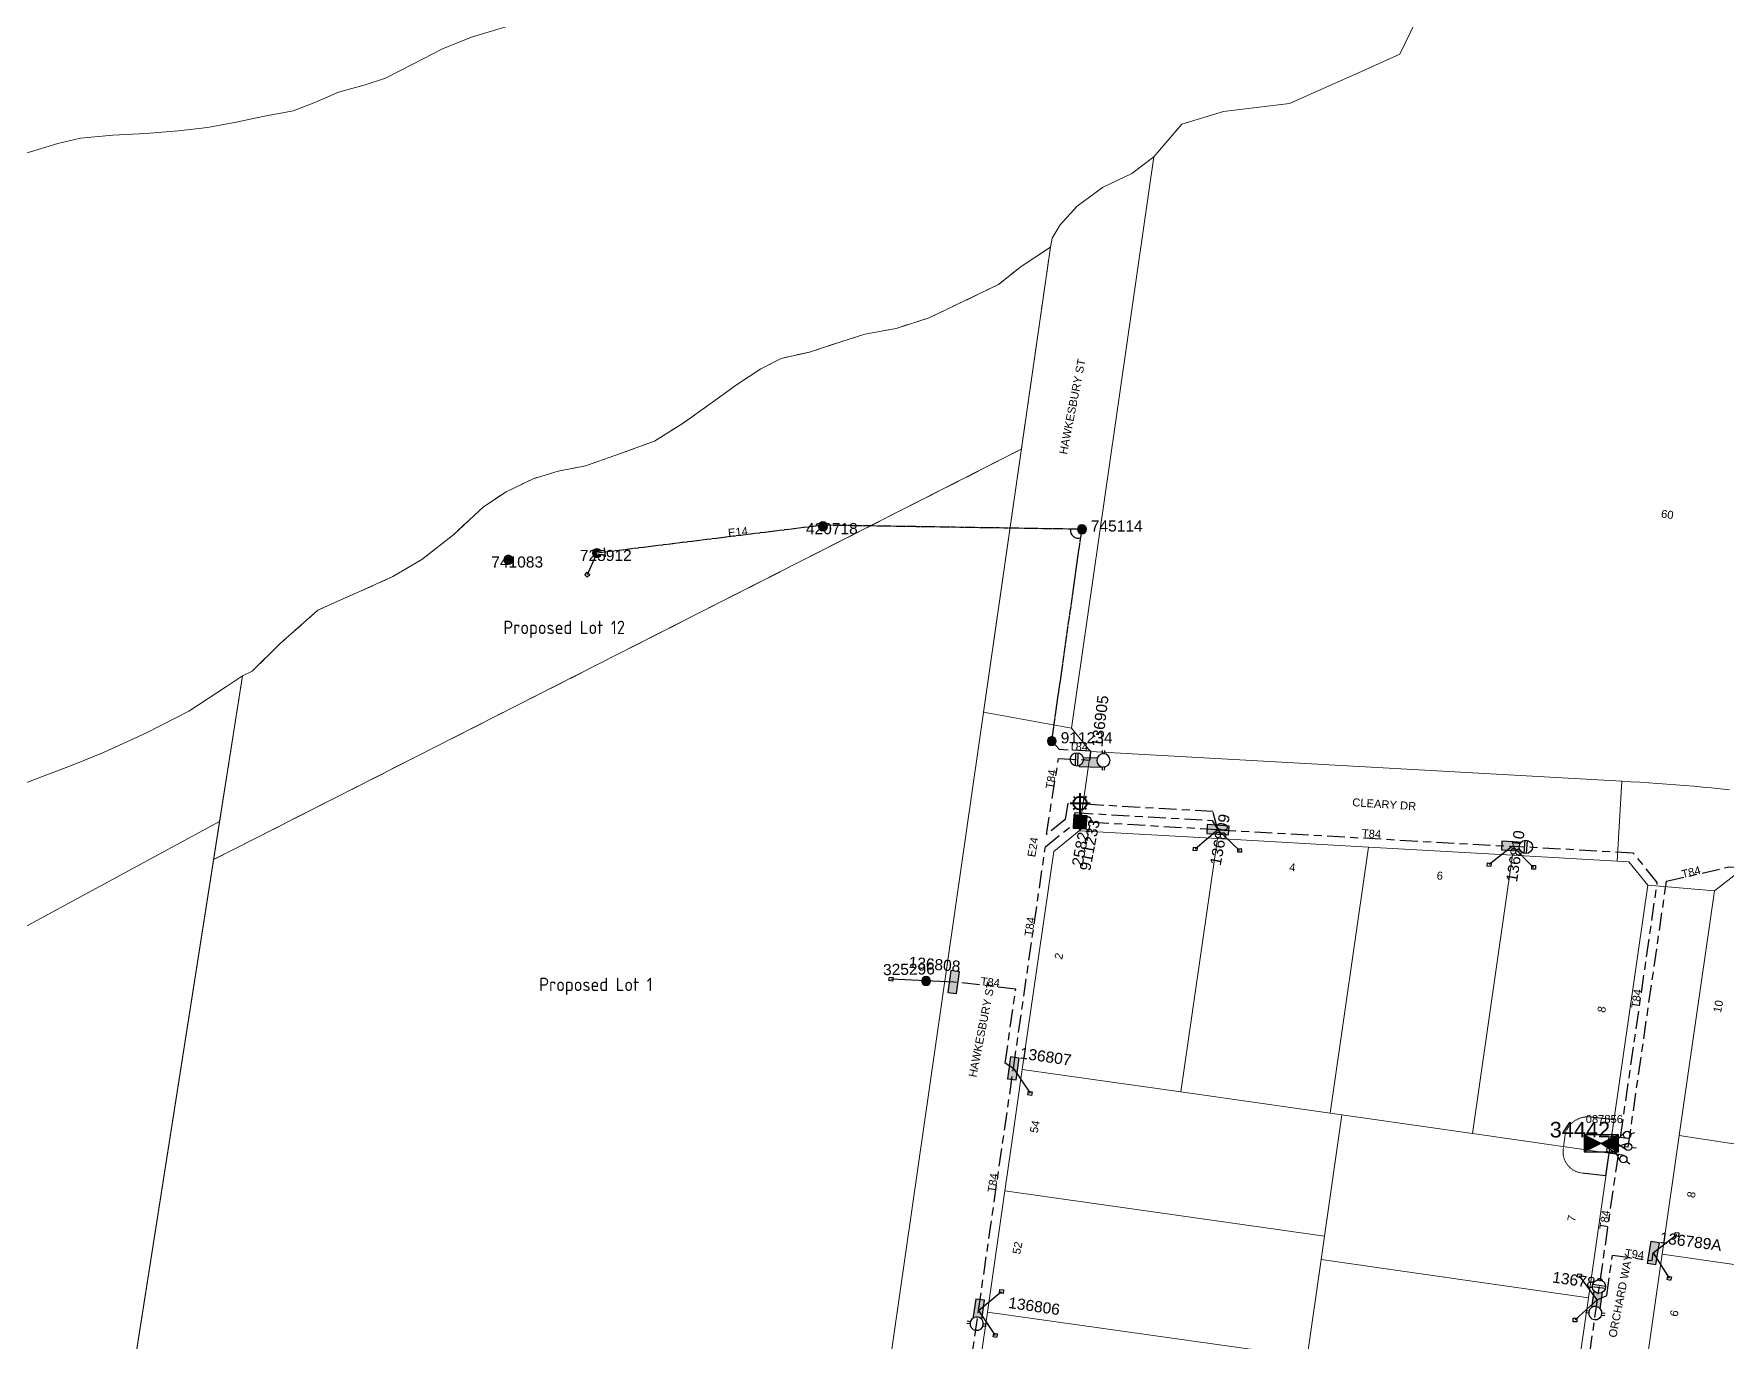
# Model space of a CAD drawing. Header units: metres. Extents: x 300152 to 302458, y 6282738 to 6284604.
# Drawn here: x 301453.7 to 301834.6, y 6283649.5 to 6283943.8 of the extents above; entities that cross this region are included whole.
import ezdxf
from ezdxf.enums import TextEntityAlignment as Align

# ---------------------------------------------------------------- set-up
doc = ezdxf.new("R2010")
doc.units = ezdxf.units.M
for name, pattern in [('Cable Exist OH', [1, 1, 0]), ('Cable Exist UG', [8.2, 4, -1.2, 1.8, -1.2]), ('Dash', [5, 3, -2]), ('HIDDEN', [0.375, 0.25, -0.125]), ('HIDDEN2', [0.1875, 0.125, -0.0625])]:
    doc.linetypes.add(name, pattern=pattern)
doc.layers.get('0').update_dxf_attribs({"color": 6})
for name, color, linetype, lineweight in [('Cadastre Developer_SP_EXT', 9, 'Continuous', 5), ('Cadastre Developer_SP_NEW', 2, 'Continuous', 5), ('Cadastre Land Parcels_SP_EXT', 9, 'Continuous', 5), ('Cadastre Other Property_SP_EXT', 9, 'HIDDEN', 5), ('Cadastre Roads_SP_EXT', 9, 'Continuous', 5)]:
    doc.layers.add(name, color=color, linetype=linetype, lineweight=lineweight)
for name, color, linetype in [('Equip_LV_EXT', 7, 'Continuous'), ('Equip_SP_SL_EXT', 7, 'Continuous'), ('Mains_LV_EXT', 7, 'Continuous'), ('Mains_LV_SL_EXT', 7, 'Continuous'), ('Services_SP_EXT', 7, 'Continuous'), ('Sub_SP_EXT', 7, 'Continuous'), ('SupportsOH_SP_TR_HV_LV_SL_EXT', 7, 'Continuous'), ('SupportsUG_SP_LV_EXT', 7, 'Continuous'), ('SupportsUG_SP_LV_SL_EXT', 7, 'Continuous')]:
    doc.layers.add(name, color=color, linetype=linetype)
doc.styles.add('COLUMN_LABEL', font='arial.ttf')
doc.styles.add('iecARIAL', font='arial.ttf', dxfattribs={"height": 2})
doc.styles.add('LotNum', font='isocp.shx', dxfattribs={"height": 1.8})
doc.styles.add('POLE_LABEL', font='arial.ttf')
doc.styles.get("Standard").update_dxf_attribs({"font": 'arial.ttf'})

# ---------------------------------------------------------------- blocks, each defined once
blk = doc.blocks.new('SUB_PADMOUNT_EXT')
for points in [[(0, 0), (-3.84, 1.92), (-3.84, -1.92)], [(0, 0), (3.84, 1.92), (3.84, -1.92)]]:
    blk.add_hatch(color=256).paths.add_polyline_path(points)
for p, q in [((3.84, 1.92), (-3.84, -1.92)), ((-3.84, 1.92), (3.84, -1.92))]:
    blk.add_line(p, q)
blk.add_lwpolyline([(-3.84, -1.92), (3.84, -1.92), (3.84, 1.92), (-3.84, 1.92)], close=True)
for tag, height, flags, p in [('STREET_CODE', 0.2, 9, (1.5, 0)), ('ASSET_NUM', 2.5, 8, (2, 2)), ('CONSTRUCTED_VOLTAGE', 0.2, 9, (1.5, -0.2)), ('OPERATING_VOLTAGE', 0.2, 9, (1.5, -0.6)), ('ORIENTATION', 0.2, 9, (1.5, -0.8)), ('OWNED_BY', 0.2, 9, (1.5, -1)), ('OPERATED_BY', 0.2, 9, (1.5, -1.2)), ('SECONDARY_VOLTAGE', 0.2, 9, (1.5, -1.6)), ('STATE', 0.2, 9, (1.5, -1.8)), ('SUBSTATION_TYPE', 0.2, 9, (1.5, -2.2)), ('STREETNAME', 0.2, 9, (1.5, -3)), ('SUBURB', 0.2, 9, (1.5, -3.2)), ('Z', 0.2, 1, (1.5, -3.6)), ('NO_PHASES', 0.2, 9, (1.5, -0.4)), ('MAINTAINED_BY', 0.2, 9, (1.5, -1.4)), ('PARENT', 0.2, 9, (1.5, -2)), ('USAGE', 0.2, 9, (1.5, -2.4)), ('LEGEND', 0.2, 9, (1.5, -2.6)), ('LOCATION', 0.2, 9, (1.5, -2.8)), ('NOTES', 0.2, 9, (1.5, -3.4))]:
    blk.add_attdef(tag, text='', height=height, dxfattribs=dict(flags=flags)).set_placement(p, align=Align.MIDDLE_LEFT)
blk = doc.blocks.new('COLUMN_EXT')
blk.add_hatch(color=256).paths.add_polyline_path([(-1.49, 1.48), (-1.49, -1.49), (1.48, -1.49), (1.48, 1.48)])
blk.add_lwpolyline([(-1.49, -1.49), (1.48, -1.49), (1.48, 1.48), (-1.49, 1.48)], close=True)
for tag, height, style, flags, p in [('STRUCTURE_PLANT_NUMBER', 0.2, 'POLE_LABEL', 9, (1.81, 0.03)), ('ASSET_NUM', 2.5, 'COLUMN_LABEL', 8, (2, 2)), ('STREET_CODE', 0.2, 'COLUMN_LABEL', 9, (1.81, -0.2))]:
    blk.add_attdef(tag, text='', height=height, dxfattribs=dict(style=style, flags=flags)).set_placement(p, align=Align.MIDDLE_LEFT)
at = {"flags": 1}
blk.add_attdef('Z', (1.81, -2.35), '', height=0.2, dxfattribs=at)
at = {"flags": 9}
for tag, p in [('COLUMN_TYPE', (1.81, -0.4)), ('OWNED_BY', (1.81, -0.6)), ('STATE', (1.81, -0.8)), ('USAGE', (1.81, -1)), ('STREETNAME', (1.81, -1.6)), ('SUBURB', (1.81, -1.8)), ('LEGEND', (1.81, -1.2)), ('LOCATION', (1.81, -1.4)), ('NOTES', (1.81, -2))]:
    blk.add_attdef(tag, text='', height=0.2, dxfattribs=at).set_placement(p, align=Align.MIDDLE_LEFT)
blk = doc.blocks.new('PILLAR_EXT')
blk.add_hatch(color=256).paths.add_polyline_path([(-2.475, 0.99), (-2.475, -0.99), (2.475, -0.99), (2.475, 0.99)])
blk.add_lwpolyline([(-2.475, -0.99), (2.475, -0.99), (2.475, 0.99), (-2.475, 0.99)], close=True)
at = {"style": 'iecARIAL', "flags": 8}
blk.add_attdef('ASSET_NUM', (1.5, 3.5), '', height=2.5, dxfattribs=at)
for tag, p, flags in [('OWNED_BY', (0, -0.2), 9), ('STATE', (0, -0.4), 9), ('SUPPORT_TYPE', (0, -0.6), 9), ('STREETNAME', (0, -1.8), 9), ('SUBURB', (0, -2), 1), ('USAGE', (0, -0.8), 9), ('LEGEND', (0, -1), 9), ('LOCATION', (0, -1.2), 9), ('NOTES', (0, -1.4), 9), ('PARENT', (0, -1.6), 9)]:
    blk.add_attdef(tag, p, '', height=0.2, dxfattribs=dict(flags=flags))
blk = doc.blocks.new('SL_LANTERN_EXT')
at = {"lineweight": 40}
for p, q in [((-2.25, 4.22), (2.25, 4.22)), ((-1.46, 5.68), (-1.06, 5.28)), ((0, 1.97), (0, 6.47)), ((1.46, 5.68), (1.06, 5.28)), ((-1.46, 2.76), (-1.06, 3.16)), ((0, 0), (0, 2.72)), ((1.46, 2.76), (1.06, 3.16))]:
    blk.add_line(p, q, dxfattribs=at)
blk.add_circle((0, 4.22), 1.5, dxfattribs=at)
at = {"style": 'iecARIAL', "flags": 8}
blk.add_attdef('ASSET_NUM', (1.5, 1.5), '', height=2.5, dxfattribs=at)
for tag, p, height, flags in [('OPERATING_VOLTAGE', (0.98, -1.65), 0.2, 9), ('ORIENTATION', (0.98, -1.85), 0.2, 9), ('OWNED_BY', (0.98, -2.05), 0.2, 9), ('STATE', (0.98, -2.25), 0.2, 9), ('CONSTRUCTED_VOLTAGE', (0.98, -0.65), 0.2, 9), ('CONTROL_TYPE', (0.98, -0.85), 0.2, 9), ('LANTERN_PURPOSE', (0.98, -1.05), 0.2, 9), ('LANTERN_TYPE', (0.98, -1.25), 0.2, 9), ('NO_PHASES', (0.98, -1.45), 0.2, 9), ('USAGE', (0.98, -2.45), 0.2, 9), ('CEXIST', (0.98, -2.65), 0.2, 9), ('CNEW', (0.98, -2.85), 0.2, 9), ('CNUMBER', (0.98, -3.05), 0.2, 9), ('CREMOVE', (0.98, -3.25), 0.2, 9), ('CREPLACE', (0.98, -3.45), 0.2, 9), ('LKINGHEIGHT', (0.98, -3.65), 0.2, 9), ('LBRACKET', (0.98, -3.85), 0.2, 9), ('LNUMBER', (2.18, -3.25), 2.5, 8), ('LBRACKETVOCAB', (0.98, -4.05), 0.2, 9), ('LCATEGORY', (0.98, -4.25), 0.2, 9), ('LCHARGE1', (0.98, -4.45), 0.2, 9), ('LCHARGE1PERCENT', (0.98, -4.65), 0.2, 9), ('LCHARGE2', (0.98, -4.85), 0.2, 9), ('LCHARGE2PERCENT', (0.98, -5.05), 0.2, 9), ('LCHARGE3', (0.98, -5.25), 0.2, 9), ('LCHARGE3PERCENT', (0.98, -5.45), 0.2, 9), ('LEXIST', (0.98, -5.65), 0.2, 9), ('LLAMP', (0.98, -5.85), 0.2, 9), ('LLAMPVOCAB', (0.98, -6.05), 0.2, 9), ('LMAST', (0.98, -6.25), 0.2, 9), ('LMASTVOCAB', (0.98, -6.45), 0.2, 9), ('LNEW', (0.98, -6.65), 0.2, 9), ('LANTNUMBER', (0.98, -6.85), 0.2, 9), ('LOUTREACH', (0.98, -7.25), 0.2, 9), ('LOUTREACHVOCAB', (0.98, -7.45), 0.2, 9), ('LRATECODE', (0.98, -7.65), 0.2, 9), ('STREETNAME', (0.98, -9.25), 0.2, 9), ('SUBURB', (0.98, -9.45), 0.2, 1), ('LREMOVE', (0.98, -7.85), 0.2, 9), ('LREPLACE', (0.98, -8.05), 0.2, 9), ('LTYPE', (0.98, -8.25), 0.2, 9), ('LTYPEVOCAB', (0.98, -8.45), 0.2, 9), ('LEGEND', (0.98, -8.65), 0.2, 9), ('LOCATION', (0.98, -8.85), 0.2, 9), ('NOTES', (0.98, -9.05), 0.2, 9)]:
    blk.add_attdef(tag, p, '', height=height, dxfattribs=dict(flags=flags))
blk = doc.blocks.new('CCP_EXT')
blk.add_wipeout([(0, 0.57), (0.57, 0), (0, -0.57), (-0.57, 0)])
blk.add_lwpolyline([(-0.57, 0), (0, 0.57), (0.57, 0), (0, -0.57), (-0.57, 0)])
at = {"flags": 1}
blk.add_attdef('Z', (0, 0), '', height=0.2, dxfattribs=at)
at = {"flags": 9}
for tag, p in [('CCP_TYPE', (0, 0)), ('CONSTRUCTED_VOLTAGE', (0, -0.2)), ('OPERATING_VOLTAGE', (0, -0.6)), ('ORIENTATION', (0, -0.8)), ('OWNED_BY', (0, -1)), ('STATE', (0, -1.8)), ('NO_PHASES', (0, -0.4)), ('USAGE', (0, -1.2)), ('LEGEND', (0, -1.4)), ('LIFE_SUPPORT', (0, -1.6)), ('NOTES', (0, -2))]:
    blk.add_attdef(tag, text='', height=0.2, dxfattribs=at).set_placement(p, align=Align.MIDDLE_LEFT)
blk = doc.blocks.new('POLE_EXT')
blk.add_hatch(color=256).paths.add_polyline_path([(-1, 0, 1), (1, 0, 1)])
blk.add_lwpolyline([(-1, 0, 1), (1, 0, 1)], format="xyb", close=True)
for tag, height, flags, p in [('pNumber', 2.5, 8, (-17.84, 2.07)), ('OWNED_BY', 0.2, 9, (1.35, -0.4)), ('SPECIAL_USE', 0.2, 9, (1.35, -0.8)), ('STATE', 0.2, 9, (1.35, -1)), ('cLV', 0.2, 9, (1.35, -1.4)), ('hDepth', 0.2, 9, (1.35, -1.6)), ('hDia', 0.2, 9, (1.35, -1.8)), ('cHV', 0.2, 9, (1.35, -2)), ('cLinedev', 0.2, 9, (1.35, -3.4)), ('pExisting', 0.2, 9, (1.35, -3.8)), ('PARENT', 0.2, 9, (1.35, -0.6)), ('USAGE', 0.2, 9, (1.35, -1.2)), ('LBRACKET', 0.2, 9, (1.35, -2.2)), ('LExisting', 0.2, 9, (1.35, -2.4)), ('LANTNUMBER', 0.2, 9, (1.35, -2.6)), ('LOther', 0.2, 9, (1.35, -2.8)), ('LRemove', 0.2, 9, (1.35, -3)), ('LEGEND', 0.2, 9, (1.35, -3.2)), ('LOCATION', 0.2, 9, (1.35, -3.6)), ('pFooting', 0.2, 9, (1.35, -4.4)), ('pNew', 0.2, 9, (1.35, -4.6)), ('pRelocate', 0.2, 9, (1.35, -5)), ('pRemove', 0.2, 9, (1.35, -5.2)), ('pReplace', 0.2, 9, (1.35, -5.4)), ('pStay', 0.2, 9, (1.35, -5.6)), ('pType', 0.2, 9, (1.35, -5.8)), ('cspan', 0.2, 9, (1.35, -6)), ('STREETNAME', 0.2, 9, (1.35, -6.2)), ('SUBURB', 0.2, 9, (1.35, -6.4)), ('OPERATED_BY', 0.2, 9, (1.36, -7.01)), ('PFNUMBER', 0.2, 9, (1.35, -4)), ('NEWPFNUMBER', 0.2, 9, (1.35, -4.2)), ('NOTES', 0.2, 9, (1.35, -6.6)), ('MAINTAINED_BY', 0.2, 9, (1.36, -6.81))]:
    blk.add_attdef(tag, text='', height=height, dxfattribs=dict(flags=flags)).set_placement(p, align=Align.MIDDLE_LEFT)
at = {"style": 'POLE_LABEL'}
for tag, height, flags, p in [('STRUCTURE_PLANT_NUMBER', 0.2, 9, (1.35, 0.03)), ('ASSET_NUM', 2.5, 8, (2, 2)), ('STREET_CODE', 0.2, 9, (1.35, -0.2))]:
    blk.add_attdef(tag, text='', height=height, dxfattribs=dict(at, flags=flags)).set_placement(p, align=Align.MIDDLE_LEFT)
at = {"flags": 1}
blk.add_attdef('Z', (1.35, -7.33), '', height=0.2, dxfattribs=at)
blk = doc.blocks.new('LV_UG_DFUSE_CLOSED_EXT')
for points in [[(1, 0), (0, 0)], [(5.04, 0.73), (2.16, -0.72)], [(5.05, -0.71), (2.16, 0.72)], [(6.2, 0.01), (7.2, 0.01)]]:
    blk.add_lwpolyline(points)
for centre in [(1.8, 0), (5.4, 0.01)]:
    blk.add_circle(centre, 0.8)
at = {"flags": 9}
for tag, p in [('ACTUAL_STATUS', (0, 0)), ('CONSTRUCTED_VOLTAGE', (0, -0.2)), ('OPERATING_VOLTAGE', (0, -0.6)), ('ORIENTATION', (0, -0.8)), ('STATE', (0, -1)), ('SWITCH_TYPE', (0, -1.2)), ('NO_PHASES', (0, -0.4)), ('USAGE', (0, -1.4)), ('NOTES', (0, -1.6))]:
    blk.add_attdef(tag, text='', height=0.2, dxfattribs=at).set_placement(p, align=Align.MIDDLE_LEFT)
at = {"flags": 1}
blk.add_attdef('Z', (0, 0), '', height=0.2, dxfattribs=at)
blk = doc.blocks.new('LV_UG_LINKS_OPEN_EXT')
for p, q in [((-0.25, 1.47), (-0.25, 2.22)), ((0.25, 1.47), (0.25, 2.22)), ((-0.25, -1.47), (-0.25, -2.22)), ((0.25, -1.47), (0.25, -2.22))]:
    blk.add_line(p, q)
at = {"flags": 9}
for tag, p in [('ACTUAL_STATUS', (0, 0)), ('CONSTRUCTED_VOLTAGE', (0, -0.2)), ('OPERATING_VOLTAGE', (0, -0.6)), ('ORIENTATION', (0, -0.8)), ('STATE', (0, -1)), ('SWITCH_TYPE', (0, -1.2)), ('NO_PHASES', (0, -0.4)), ('USAGE', (0, -1.4)), ('NOTES', (0, -1.6))]:
    blk.add_attdef(tag, text='', height=0.2, dxfattribs=at).set_placement(p, align=Align.MIDDLE_LEFT)
at = {"flags": 1}
blk.add_attdef('Z', (0, 0), '', height=0.2, dxfattribs=at)
blk.add_wipeout([(-0.25, 1.47), (-0.43, 1.43), (-0.61, 1.36), (-0.77, 1.28), (-0.93, 1.17), (-1.07, 1.05), (-1.19, 0.9), (-1.29, 0.75), (-1.38, 0.58), (-1.44, 0.4), (-1.48, 0.22), (-1.49, 0.03), (-1.49, -0.16), (-1.45, -0.34), (-1.4, -0.52), (-1.32, -0.69), (-1.23, -0.85), (-1.11, -1), (-0.98, -1.13), (-0.83, -1.24), (-0.66, -1.34), (-0.49, -1.41), (-0.31, -1.46), (-0.13, -1.49), (0.06, -1.49), (0.25, -1.47), (0.43, -1.43), (0.61, -1.36), (0.77, -1.28), (0.93, -1.17), (1.07, -1.05), (1.19, -0.9), (1.29, -0.75), (1.38, -0.58), (1.44, -0.4), (1.48, -0.22), (1.49, -0.03), (1.49, 0.16), (1.45, 0.34), (1.4, 0.52), (1.32, 0.69), (1.23, 0.85), (1.11, 1), (0.98, 1.13), (0.83, 1.24), (0.66, 1.34), (0.49, 1.41), (0.31, 1.46), (0.13, 1.49), (-0.06, 1.49)])
blk.add_lwpolyline([(0, -1.49, 1), (0, 1.49, 1)], format="xyb", close=True)
blk = doc.blocks.new('LV_UG_LINKS_CLOSED_EXT')
blk.add_wipeout([(-1.06, 1.06), (-1.18, 0.92), (-1.29, 0.76), (-1.37, 0.59), (-1.43, 0.42), (-1.48, 0.23), (-1.49, 0.05), (-1.49, -0.14), (-1.46, -0.33), (-1.41, -0.51), (-1.33, -0.68), (-1.24, -0.84), (-1.12, -0.99), (-0.99, -1.12), (-0.84, -1.24), (-0.68, -1.33), (-0.51, -1.41), (-0.33, -1.46), (-0.14, -1.49), (0.05, -1.49), (0.23, -1.48), (0.42, -1.43), (0.59, -1.37), (0.76, -1.29), (0.92, -1.18), (1.06, -1.06), (1.18, -0.92), (1.29, -0.76), (1.37, -0.59), (1.43, -0.42), (1.48, -0.23), (1.49, -0.05), (1.49, 0.14), (1.46, 0.33), (1.41, 0.51), (1.33, 0.68), (1.24, 0.84), (1.12, 0.99), (0.99, 1.12), (0.84, 1.24), (0.68, 1.33), (0.51, 1.41), (0.33, 1.46), (0.14, 1.49), (-0.05, 1.49), (-0.23, 1.48), (-0.42, 1.43), (-0.59, 1.37), (-0.76, 1.29), (-0.92, 1.18)])
for p, q in [((-0.25, -1.48), (-0.25, 1.48)), ((0.25, -1.48), (0.25, 1.48))]:
    blk.add_line(p, q)
blk.add_circle((0, 0), 1.5)
at = {"flags": 9}
for tag, p in [('ACTUAL_STATUS', (0, 0)), ('CONSTRUCTED_VOLTAGE', (0, -0.2)), ('OPERATING_VOLTAGE', (0, -0.6)), ('ORIENTATION', (0, -0.8)), ('STATE', (0, -1)), ('SWITCH_TYPE', (0, -1.2)), ('NO_PHASES', (0, -0.4)), ('USAGE', (0, -1.4)), ('NOTES', (0, -1.6))]:
    blk.add_attdef(tag, text='', height=0.2, dxfattribs=at).set_placement(p, align=Align.MIDDLE_LEFT)
at = {"flags": 1}
blk.add_attdef('Z', (0, 0), '', height=0.2, dxfattribs=at)
blk = doc.blocks.new('End Shackle_EXT')
blk.add_wipeout([(0, 0.25), (1.81, 0.25), (1.82, -0.25), (0, -0.25)])
blk.add_line((1.81, -1), (1.81, 1))
at = {"flags": 1}
blk.add_attdef('Z', (0, 0), '', height=0.2, dxfattribs=at)
at = {"flags": 9}
for tag, p in [('CONNECTOR_TYPE', (0, 0)), ('CONSTRUCTED_VOLTAGE', (0, -0.2)), ('OPERATING_VOLTAGE', (0, -0.6)), ('ORIENTATION', (0, -0.8)), ('OWNED_BY', (0, -1)), ('STATE', (0, -1.2)), ('NO_PHASES', (0, -0.4)), ('USAGE', (0, -1.4)), ('NOTES', (0, -1.6))]:
    blk.add_attdef(tag, text='', height=0.2, dxfattribs=at).set_placement(p, align=Align.MIDDLE_LEFT)

msp = doc.modelspace()

# ---------------------------------------------------------------- linework, layer by layer
at = {"layer": 'Cadastre Land Parcels_SP_EXT', "linetype": 'Continuous'}
for points in [[(301764.49, 6283946.53), (301760.97, 6283939.24), (301752.53, 6283935.46), (301736.18, 6283928.14), (301721.32, 6283926.34), (301711.91, 6283923.49), (301705.62, 6283916.16), (301687.12, 6283787.62), (301691.39, 6283782.39), (301810.89, 6283775.69), (301812.92, 6283775.57), (301814.94, 6283775.44), (301816.97, 6283775.31), (301818.99, 6283775.17), (301821.01, 6283775.02), (301823.04, 6283774.86), (301825.06, 6283774.7), (301827.08, 6283774.53), (301829.1, 6283774.35), (301831.12, 6283774.16), (301833.14, 6283773.96), (301835.16, 6283773.75)], [(301448.85, 6283916.07), (301453.74, 6283917.55), (301459.08, 6283919.19), (301464.23, 6283920.39), (301471.52, 6283921.02), (301478.9, 6283921.38), (301486.28, 6283922.01), (301492.77, 6283922.77), (301499.19, 6283923.99), (301505.24, 6283925.23), (301512.03, 6283926.53), (301516.93, 6283928.37), (301522.23, 6283930.74), (301528.21, 6283932.35), (301532.82, 6283933.84), (301538.79, 6283936.91), (301545.78, 6283940.55), (301552.36, 6283943.13), (301559.92, 6283945.39)], [(301391.62, 6283710.33), (301495.51, 6283766.62), (301495.51, 6283766.62), (301500.65, 6283799.36), (301497.04, 6283797), (301488.6, 6283791.45), (301479.08, 6283786.54), (301469.39, 6283782.15), (301462.59, 6283779.34), (301449.77, 6283774.46)]]:
    msp.add_lwpolyline(points, dxfattribs=at)
for points in [[(301495.51, 6283766.62), (301391.62, 6283710.33), (301451.48, 6283552.29), (301442.82, 6283496.95), (301440.97, 6283485.1), (301451.06, 6283483.5), (301495.51, 6283766.62)], [(301719.96, 6283762.76), (301688.82, 6283764.51), (301683.12, 6283759.84), (301676.06, 6283710.8), (301711.75, 6283705.75), (301719.96, 6283762.76)], [(301753.92, 6283760.86), (301719.96, 6283762.76), (301711.75, 6283705.75), (301745.31, 6283701), (301753.92, 6283760.86)], [(301786.31, 6283759.04), (301753.92, 6283760.86), (301745.31, 6283701), (301747.96, 6283700.62), (301777.29, 6283696.4), (301786.31, 6283759.04)], [(301816.79, 6283752.29), (301812.51, 6283757.56), (301811.2, 6283757.64), (301809.88, 6283757.72), (301786.31, 6283759.04), (301777.29, 6283696.4), (301808.1, 6283691.96), (301816.79, 6283752.29)], [(301865.8, 6283751.42), (301862.43, 6283751.97), (301860.51, 6283752.28), (301858.59, 6283752.58), (301856.68, 6283752.88), (301854.76, 6283753.17), (301852.84, 6283753.44), (301850.91, 6283753.72), (301848.99, 6283753.98), (301847.07, 6283754.24), (301845.14, 6283754.49), (301843.22, 6283754.73), (301841.29, 6283754.96), (301839.36, 6283755.19), (301837.44, 6283755.41), (301831.75, 6283750.99), (301823.83, 6283695.94), (301857.15, 6283690.86), (301865.8, 6283751.42)], [(301747.96, 6283700.62), (301745.31, 6283701), (301711.75, 6283705.75), (301676.06, 6283710.8), (301673.54, 6283693.31), (301672.13, 6283683.52), (301744.03, 6283673.33), (301747.96, 6283700.62)], [(301808.1, 6283691.96), (301777.29, 6283696.4), (301747.96, 6283700.62), (301744.03, 6283673.33), (301743.27, 6283668.06), (301803.41, 6283659.4), (301808.1, 6283691.96)], [(301857.15, 6283690.86), (301823.83, 6283695.94), (301819.98, 6283669.23), (301894.66, 6283658.5), (301897.8, 6283686.08), (301889.83, 6283685.88), (301857.15, 6283690.86)], [(301743.27, 6283668.06), (301744.03, 6283673.33), (301672.13, 6283683.52), (301668.21, 6283656.24), (301740.1, 6283646.05), (301743.27, 6283668.06)], [(301803.41, 6283659.4), (301743.27, 6283668.06), (301740.1, 6283646.05), (301738.58, 6283635.49), (301798.73, 6283626.83), (301803.41, 6283659.4)], [(301893.63, 6283649.42), (301894.66, 6283658.5), (301819.98, 6283669.23), (301816.13, 6283642.51), (301891.61, 6283631.65), (301893.63, 6283649.42)], [(301738.58, 6283635.49), (301740.1, 6283646.05), (301668.21, 6283656.24), (301664.28, 6283628.96), (301736.25, 6283618.75), (301738.58, 6283635.49)]]:
    msp.add_lwpolyline(points, close=True, dxfattribs=at)
at = {"layer": 'Cadastre Other Property_SP_EXT', "linetype": 'HIDDEN2'}
msp.add_lwpolyline([(301807.22, 6283686.93), (301809.17, 6283699.51), (301803.47, 6283700.18), (301803.47, 6283700.18, 0.314934), (301798.22, 6283696.62), (301798.22, 6283696.62), (301797.76, 6283693.1), (301797.76, 6283693.1, 0.403269), (301801.51, 6283687.57), (301801.51, 6283687.57), (301807.22, 6283686.93)], format="xyb", close=True, dxfattribs=at)
at = {"layer": 'Cadastre Roads_SP_EXT', "linetype": 'Continuous'}
msp.add_lwpolyline([(301705.62, 6283916.16), (301700.66, 6283912.41), (301694.09, 6283909.3), (301688.4, 6283905.08), (301684.56, 6283900.84), (301682.78, 6283897.88), (301682.39, 6283895.81), (301667.33, 6283791.24), (301687.12, 6283787.62), (301705.62, 6283916.16)], close=True, dxfattribs=at)
at = {"layer": 'Mains_LV_EXT', "linetype": 'Cable Exist OH'}
msp.add_lwpolyline([(301682.69, 6283784.7), (301689.47, 6283832.36)], dxfattribs=at)
at = {"layer": 'Mains_LV_EXT', "linetype": 'Continuous'}
msp.add_lwpolyline([(301686.9, 6283832.4, 0.558155), (301689.24, 6283830.46)], format="xyb", dxfattribs=at)
at = {"layer": 'Mains_LV_EXT', "linetype": 'Cable Exist UG'}
for points in [[(301806.29, 6283694.22), (301812.34, 6283693.39), (301812.34, 6283693.39), (301820.96, 6283753.19), (301835.02, 6283756.39), (301838.73, 6283756.16), (301839.61, 6283757.16), (301839.61, 6283757.16), (301864.78, 6283753.56), (301866.11, 6283753.34)], [(301674.05, 6283711.05), (301672.21, 6283712.24), (301672.21, 6283712.24), (301674.58, 6283728.91), (301660.62, 6283730.49)]]:
    msp.add_lwpolyline(points, dxfattribs=at)
at = {"layer": 'Mains_LV_SL_EXT', "linetype": 'Cable Exist UG'}
msp.add_lwpolyline([(301720.07, 6283764.75), (301689.06, 6283766.52)], dxfattribs=at)

# ---------------------------------------------------------------- block references
at = {"layer": 'Equip_LV_EXT'}
for p, rotation in [((301806.98, 6283694.44), 17.79940345585678), ((301807, 6283694.12), 352.218046003277), ((301806.9, 6283693.8), 323.9999999512898)]:
    msp.add_blockref('LV_UG_DFUSE_CLOSED_EXT', p, dxfattribs=dict(at, rotation=rotation))
at = {"layer": 'Equip_SP_SL_EXT'}
ref = msp.add_blockref('SL_LANTERN_EXT', (301689.06, 6283766.52), dxfattribs=at)
ref.add_attrib('ASSET_NUM', '258225', dxfattribs={"layer": '0', "height": 2.5, "rotation": 79.1866, "style": 'iecARIAL'}).set_placement((301690.56, 6283768.02), align=Align.MIDDLE_RIGHT)
at = {"layer": 'Services_SP_EXT'}
msp.add_blockref('CCP_EXT', (301578.2, 6283822.13), dxfattribs=at)
at = {"layer": 'Services_SP_EXT', "rotation": 35.6251007985848}
msp.add_blockref('CCP_EXT', (301646.51, 6283731.15), dxfattribs=at)
at = {"layer": 'Sub_SP_EXT'}
ref = msp.add_blockref('SUB_PADMOUNT_EXT', (301806.29, 6283694.22), dxfattribs=at)
ref.add_attrib('ASSET_NUM', '34442', dxfattribs={"layer": '0', "height": 3.5}).set_placement((301808.29, 6283694.47), align=Align.BOTTOM_RIGHT)
at = {"layer": 'SupportsOH_SP_TR_HV_LV_SL_EXT'}
ref = msp.add_blockref('POLE_EXT', (301631.21, 6283833.01), dxfattribs=at)
ref.add_attrib('ASSET_NUM', '420718', dxfattribs={"layer": '0', "height": 2.5, "style": 'POLE_LABEL'}).set_placement((301633.21, 6283833.76), align=Align.TOP_CENTER)
ref = msp.add_blockref('POLE_EXT', (301689.47, 6283832.36), dxfattribs=at)
ref.add_attrib('ASSET_NUM', '745114', dxfattribs={"layer": '0', "height": 2.5, "style": 'POLE_LABEL'}).set_placement((301691.47, 6283833.11), align=Align.MIDDLE_LEFT)
ref = msp.add_blockref('POLE_EXT', (301580.37, 6283826.98), dxfattribs=at)
ref.add_attrib('ASSET_NUM', '725912', dxfattribs={"layer": '0', "height": 2.5, "style": 'POLE_LABEL'}).set_placement((301582.37, 6283827.73), align=Align.TOP_CENTER)
ref = msp.add_blockref('POLE_EXT', (301560.44, 6283825.5), dxfattribs=at)
ref.add_attrib('ASSET_NUM', '741083', dxfattribs={"layer": '0', "height": 2.5, "style": 'POLE_LABEL'}).set_placement((301562.44, 6283826.25), align=Align.TOP_CENTER)
ref = msp.add_blockref('POLE_EXT', (301682.69, 6283784.7), dxfattribs=at)
ref.add_attrib('ASSET_NUM', '911234', dxfattribs={"layer": '0', "height": 2.5, "style": 'POLE_LABEL'}).set_placement((301684.69, 6283785.45), align=Align.MIDDLE_LEFT)
at = {"layer": 'SupportsUG_SP_LV_EXT'}
ref = msp.add_blockref('PILLAR_EXT', (301691.33, 6283779.91), dxfattribs=dict(at, rotation=358.5468121720689))
ref.add_attrib('ASSET_NUM', '136905', dxfattribs={"layer": '0', "height": 2.5, "rotation": 83.0793, "style": 'iecARIAL'}).set_placement((301692.83, 6283783.41), align=Align.MIDDLE_LEFT)
ref = msp.add_blockref('PILLAR_EXT', (301720.07, 6283764.75), dxfattribs=dict(at, rotation=176.1172888758695))
ref.add_attrib('ASSET_NUM', '136809', dxfattribs={"layer": '0', "height": 2.5, "rotation": 79.4854, "style": 'iecARIAL'}).set_placement((301721.57, 6283768.25), align=Align.MIDDLE_RIGHT)
ref = msp.add_blockref('PILLAR_EXT', (301786.35, 6283761.08), dxfattribs=dict(at, rotation=176.468687631458))
ref.add_attrib('ASSET_NUM', '136810', dxfattribs={"layer": '0', "height": 2.5, "rotation": 81.3528, "style": 'iecARIAL'}).set_placement((301787.85, 6283764.58), align=Align.MIDDLE_RIGHT)
ref = msp.add_blockref('PILLAR_EXT', (301660.62, 6283730.49), dxfattribs=dict(at, rotation=82.57649916203907))
ref.add_attrib('ASSET_NUM', '136808', dxfattribs={"layer": '0', "height": 2.5, "rotation": 355.1636, "style": 'iecARIAL'}).set_placement((301662.12, 6283733.99), align=Align.MIDDLE_RIGHT)
ref = msp.add_blockref('PILLAR_EXT', (301674.05, 6283711.05), dxfattribs=dict(at, rotation=261.857672082993))
ref.add_attrib('ASSET_NUM', '136807', dxfattribs={"layer": '0', "height": 2.5, "rotation": 351.8577, "style": 'iecARIAL'}).set_placement((301675.55, 6283714.55), align=Align.MIDDLE_LEFT)
ref = msp.add_blockref('PILLAR_EXT', (301817.99, 6283669.52), dxfattribs=dict(at, rotation=260.1619014348502))
ref.add_attrib('ASSET_NUM', '136789A', dxfattribs={"layer": '0', "height": 2.5, "rotation": 352.5196, "style": 'iecARIAL'}).set_placement((301819.49, 6283673.02), align=Align.MIDDLE_LEFT)
ref = msp.add_blockref('PILLAR_EXT', (301805.36, 6283658.98), dxfattribs=dict(at, rotation=82.1591676259557))
ref.add_attrib('ASSET_NUM', '136789', dxfattribs={"layer": '0', "height": 2.5, "rotation": 351.7922, "style": 'iecARIAL'}).set_placement((301806.86, 6283662.48), align=Align.MIDDLE_RIGHT)
ref = msp.add_blockref('PILLAR_EXT', (301666.22, 6283656.57), dxfattribs=dict(at, rotation=261.8176764445871))
ref.add_attrib('ASSET_NUM', '136806', dxfattribs={"layer": '0', "height": 2.5, "rotation": 351.8177, "style": 'iecARIAL'}).set_placement((301672.96, 6283658.41), align=Align.MIDDLE_LEFT)
at = {"layer": 'SupportsUG_SP_LV_SL_EXT'}
ref = msp.add_blockref('COLUMN_EXT', (301689.06, 6283766.52), dxfattribs=dict(at, rotation=356.4360087190614))
ref.add_attrib('ASSET_NUM', '911233', dxfattribs={"layer": '0', "height": 2.5, "rotation": 79.1866, "style": 'COLUMN_LABEL'}).set_placement((301691.06, 6283767.27), align=Align.TOP_RIGHT)

# ---------------------------------------------------------------- texts
at = {"layer": 'Cadastre Developer_SP_NEW', "color": 2, "insert": (301573.01, 6283809.83), "char_height": 3, "width": 30, "attachment_point": 5, "style": 'LotNum'}
msp.add_mtext('Proposed Lot 12', dxfattribs=at)
at = {"layer": 'Cadastre Developer_SP_NEW', "color": 2, "insert": (301580.16, 6283729.5), "char_height": 3, "attachment_point": 5, "style": 'LotNum'}
msp.add_mtext_dynamic_manual_height_columns('Proposed Lot 1', width=26.6983, gutter_width=12.5, heights=[0], dxfattribs=at)
at = {"layer": 'Cadastre Land Parcels_SP_EXT'}
for s, rotation, p in [('60', 352.2348, (301819.65, 6283835.01)), ('4', 356.3224, (301736.05, 6283755.43)), ('6', 356.3229, (301769.22, 6283753.57)), ('2', 78.845, (301685.01, 6283735.47)), ('10', 78.8445, (301833.21, 6283723.46)), ('8', 78.8445, (301807.13, 6283723.47)), ('54', 78.846, (301679.48, 6283696.4)), ('8', 78.844, (301827.29, 6283681.79)), ('7', 78.8437, (301800.37, 6283676.45)), ('52', 78.8449, (301675.56, 6283669.12)), ('6', 78.8448, (301823.44, 6283655.09))]:
    msp.add_text(s, height=1.8, rotation=rotation, dxfattribs=at).set_placement(p)
at = {"layer": 'Cadastre Other Property_SP_EXT'}
msp.add_text('087856', height=1.8, dxfattribs=at).set_placement((301802.79, 6283698.76))
at = {"layer": 'Cadastre Roads_SP_EXT'}
for s, rotation, p in [('HAWKESBURY ST', 78.8452, (301686.09, 6283849.1)), ('CLEARY DR', 356.3226, (301750.24, 6283770.06)), ('HAWKESBURY ST', 78.845, (301665.71, 6283708.94)), ('ORCHARD WAY', 78.8444, (301809.66, 6283650.37))]:
    msp.add_text(s, height=1.8, rotation=rotation, dxfattribs=at).set_placement(p)
at = {"layer": 'Mains_LV_EXT'}
for s, rotation, p in [('E14', 5.9572, (301609.96, 6283830.65)), ('T84', 81.0583, (301683.06, 6283773.84)), ('T84', 356.5379, (301752.39, 6283763.1)), ('E24', 80.7385, (301678.96, 6283758.49)), ('T84', 13.7481, (301824.59, 6283753.84)), ('T84', 81.7644, (301678.31, 6283740.69)), ('T84', 353.526, (301666.6, 6283729.82)), ('T84', 81.7911, (301814.8, 6283724.46)), ('T84', 81.8577, (301670.01, 6283683.02)), ('T84', 81.8045, (301807.63, 6283674.72)), ('T94', 352.285, (301811.51, 6283668.67))]:
    msp.add_text(s, height=1.8, rotation=rotation, dxfattribs=at).set_placement(p)

# ---------------------------------------------------------------- next in the draw order: linework, layer by layer
at = {"layer": 'Cadastre Developer_SP_EXT', "linetype": 'Dash'}
msp.add_lwpolyline([(301675.85, 6283850.37), (301682.39, 6283895.81), (301675.83, 6283891.52), (301670.67, 6283887.45), (301663.06, 6283883.75), (301655.1, 6283879.96), (301647.67, 6283877.54), (301640.61, 6283876.28), (301635.27, 6283874.57), (301628.21, 6283872.23), (301621.79, 6283870.8), (301617.26, 6283868.45), (301612.01, 6283865.02), (301606.39, 6283860.96), (301599.78, 6283856.26), (301593.35, 6283852.2), (301584.66, 6283849.05), (301577.78, 6283846.61), (301571.62, 6283845.45), (301566.01, 6283843.74), (301559.94, 6283840.76), (301554.87, 6283837.42), (301548.16, 6283831.19), (301541.01, 6283825.59), (301534.49, 6283821.71), (301526.52, 6283818.1), (301520.73, 6283815.58), (301517.56, 6283814.14), (301509.13, 6283806.64), (301502.79, 6283800.4), (301500.65, 6283799.36), (301494.16, 6283758.04), (301675.85, 6283850.37)], close=True, dxfattribs=at)
at = {"layer": 'Services_SP_EXT'}
for points in [[(301580.37, 6283826.98), (301578.2, 6283822.13)], [(301660.62, 6283730.49), (301646.46, 6283731.15)]]:
    msp.add_lwpolyline(points, dxfattribs=at)

# ---------------------------------------------------------------- next in the draw order: block references
for p, rotation in [((301714.93, 6283760.42), 40.13989825683293), ((301724.92, 6283760.09), 136.1398984182519), ((301781.08, 6283756.9), 38.46868804196862), ((301791.06, 6283756.28), 134.4686876909419), ((301677.8, 6283705.46), 123.8576719514015), ((301823.28, 6283673.68), 218.1619017213995), ((301801.37, 6283664.4), 306.3874284587856), ((301821.57, 6283663.83), 122.1619019178172), ((301671.39, 6283660.88), 219.8176765773287), ((301800.39, 6283654.45), 42.387428405526), ((301669.97, 6283650.98), 123.8176763980111)]:
    msp.add_blockref('CCP_EXT', p, dxfattribs=dict(at, rotation=rotation))
at = {"layer": 'SupportsOH_SP_TR_HV_LV_SL_EXT'}
ref = msp.add_blockref('POLE_EXT', (301654.42, 6283730.72), dxfattribs=at)
ref.add_attrib('ASSET_NUM', '325296', dxfattribs={"layer": '0', "height": 2.5, "rotation": 1, "style": 'POLE_LABEL'}).set_placement((301656.42, 6283731.47), align=Align.BOTTOM_RIGHT)

# ---------------------------------------------------------------- next in the draw order: linework, layer by layer
at = {"layer": 'Cadastre Roads_SP_EXT', "linetype": 'Continuous'}
for points in [[(301810.89, 6283775.69), (301691.39, 6283782.39), (301688.82, 6283764.51), (301719.96, 6283762.76), (301753.92, 6283760.86), (301786.31, 6283759.04), (301809.88, 6283757.72), (301810.89, 6283775.69)], [(301802.89, 6283551.18), (301812.38, 6283615.72), (301816.13, 6283642.51), (301819.98, 6283669.23), (301823.83, 6283695.94), (301831.75, 6283750.99), (301816.79, 6283752.29), (301808.1, 6283691.96), (301803.41, 6283659.4), (301798.73, 6283626.83), (301797.56, 6283617.82), (301794.09, 6283594.24), (301787.13, 6283546.93), (301802.89, 6283551.18)]]:
    msp.add_lwpolyline(points, close=True, dxfattribs=at)
at = {"layer": 'Mains_LV_EXT', "linetype": 'Cable Exist UG'}
msp.add_lwpolyline([(301674.05, 6283711.05), (301681.24, 6283760.93), (301687.54, 6283765.96), (301687.97, 6283768.6), (301687.97, 6283768.6), (301718.8, 6283766.84), (301720.07, 6283764.75)], dxfattribs=at)
at = {"layer": 'Services_SP_EXT'}
for points in [[(301720.07, 6283764.75), (301714.93, 6283760.42)], [(301720.07, 6283764.75), (301724.92, 6283760.09)], [(301674.05, 6283711.05), (301677.8, 6283705.46)], [(301817.99, 6283669.52), (301823.28, 6283673.68)], [(301817.99, 6283669.52), (301821.57, 6283663.83)]]:
    msp.add_lwpolyline(points, dxfattribs=at)

# ---------------------------------------------------------------- next in the draw order: block references
at = {"layer": 'Equip_LV_EXT', "rotation": 261.8176764445871}
msp.add_blockref('LV_UG_LINKS_OPEN_EXT', (301665.8, 6283653.6), dxfattribs=at)
at = {"layer": 'Mains_LV_EXT', "rotation": 5.957196803634205}
msp.add_blockref('End Shackle_EXT', (301580.37, 6283826.98), dxfattribs=at)

# ---------------------------------------------------------------- next in the draw order: linework, layer by layer
at = {"layer": 'Cadastre Developer_SP_NEW', "color": 2}
msp.add_line((301675.84, 6283850.37), (301494.17, 6283758.05), dxfattribs=at)
at = {"layer": 'Cadastre Land Parcels_SP_EXT', "linetype": 'Continuous'}
msp.add_lwpolyline([(301626.75, 6283509.33), (301682.39, 6283895.81), (301675.83, 6283891.51), (301670.67, 6283887.45), (301663.06, 6283883.75), (301655.1, 6283879.97), (301647.67, 6283877.54), (301640.61, 6283876.28), (301635.27, 6283874.57), (301628.21, 6283872.23), (301621.79, 6283870.79), (301617.26, 6283868.45), (301612.01, 6283865.02), (301606.39, 6283860.96), (301599.78, 6283856.26), (301593.35, 6283852.2), (301584.66, 6283849.05), (301577.78, 6283846.61), (301571.62, 6283845.45), (301566.01, 6283843.74), (301559.94, 6283840.76), (301554.87, 6283837.42), (301548.17, 6283831.19), (301541.01, 6283825.59), (301534.49, 6283821.71), (301526.52, 6283818.1), (301520.73, 6283815.58), (301517.56, 6283814.14), (301509.13, 6283806.64), (301502.79, 6283800.4), (301500.65, 6283799.36), (301414.77, 6283252.36)], dxfattribs=at)
at = {"layer": 'Mains_LV_EXT', "linetype": 'Cable Exist OH'}
msp.add_lwpolyline([(301689.47, 6283832.36), (301631.21, 6283833.28), (301580.37, 6283826.98)], dxfattribs=at)
at = {"layer": 'Mains_LV_EXT', "linetype": 'Cable Exist UG'}
for points in [[(301666.22, 6283656.57), (301674.05, 6283711.05)], [(301658.39, 6283602.1), (301666.22, 6283656.57)]]:
    msp.add_lwpolyline(points, dxfattribs=at)
at = {"layer": 'Services_SP_EXT'}
for points in [[(301666.22, 6283656.57), (301671.39, 6283660.88)], [(301666.22, 6283656.57), (301669.97, 6283650.98)]]:
    msp.add_lwpolyline(points, dxfattribs=at)

# ---------------------------------------------------------------- next in the draw order: block references
at = {"layer": 'Equip_LV_EXT'}
for name, p, rotation in [('LV_UG_LINKS_OPEN_EXT', (301694.31, 6283780.37), 358.546811638632), ('LV_UG_LINKS_CLOSED_EXT', (301688.32, 6283780.59), 358.546811638632), ('LV_UG_LINKS_CLOSED_EXT', (301789.34, 6283760.9), 355.4823995515957), ('LV_UG_LINKS_CLOSED_EXT', (301805.77, 6283661.96), 82.1591676259557), ('LV_UG_LINKS_OPEN_EXT', (301804.95, 6283656.01), 82.1591676259557)]:
    msp.add_blockref(name, p, dxfattribs=dict(at, rotation=rotation))

# ---------------------------------------------------------------- next in the draw order: linework, layer by layer
at = {"layer": 'Mains_LV_EXT', "linetype": 'Cable Exist UG'}
for points in [[(301691.31, 6283780.44), (301691.45, 6283782.45), (301686.38, 6283782.68), (301684.45, 6283782.81), (301682.68, 6283784.66)], [(301720.07, 6283764.75), (301718.92, 6283768.83), (301718.92, 6283768.83), (301686.28, 6283770.71), (301685.69, 6283767.03), (301681.47, 6283763.66), (301684.21, 6283780.78), (301691.31, 6283780.44)], [(301720.07, 6283764.75), (301786.34, 6283761.01)], [(301806.29, 6283694.22), (301810.62, 6283695.61), (301810.62, 6283695.61), (301818.89, 6283752.86), (301813.5, 6283759.51), (301786.34, 6283761.01)], [(301806.29, 6283694.22), (301810.07, 6283691.63), (301810.07, 6283691.63), (301807.71, 6283675.27), (301805.36, 6283658.98)], [(301805.36, 6283658.98), (301807.52, 6283659.94), (301807.52, 6283659.94), (301808.81, 6283669.04), (301817.74, 6283667.82), (301817.99, 6283669.52)], [(301805.36, 6283658.98), (301803.25, 6283644.33), (301803.25, 6283644.33), (301803.01, 6283642.7), (301800.67, 6283626.41), (301799.7, 6283619.68), (301801.32, 6283616.86), (301801.32, 6283616.86), (301798.21, 6283595.33), (301796.05, 6283593.9)]]:
    msp.add_lwpolyline(points, dxfattribs=at)
at = {"layer": 'Services_SP_EXT'}
for points in [[(301786.35, 6283761.08), (301781.08, 6283756.9)], [(301786.35, 6283761.08), (301791.06, 6283756.28)], [(301805.36, 6283658.98), (301801.37, 6283664.4)], [(301805.36, 6283658.98), (301800.39, 6283654.45)]]:
    msp.add_lwpolyline(points, dxfattribs=at)

# ---------------------------------------------------------------- next in the draw order: texts
at = {"layer": 'Mains_LV_EXT'}
msp.add_text('T84', height=1.8, rotation=357.441, dxfattribs=at).set_placement((301686.49, 6283782.67))

doc.saveas('drawing.dxf')
